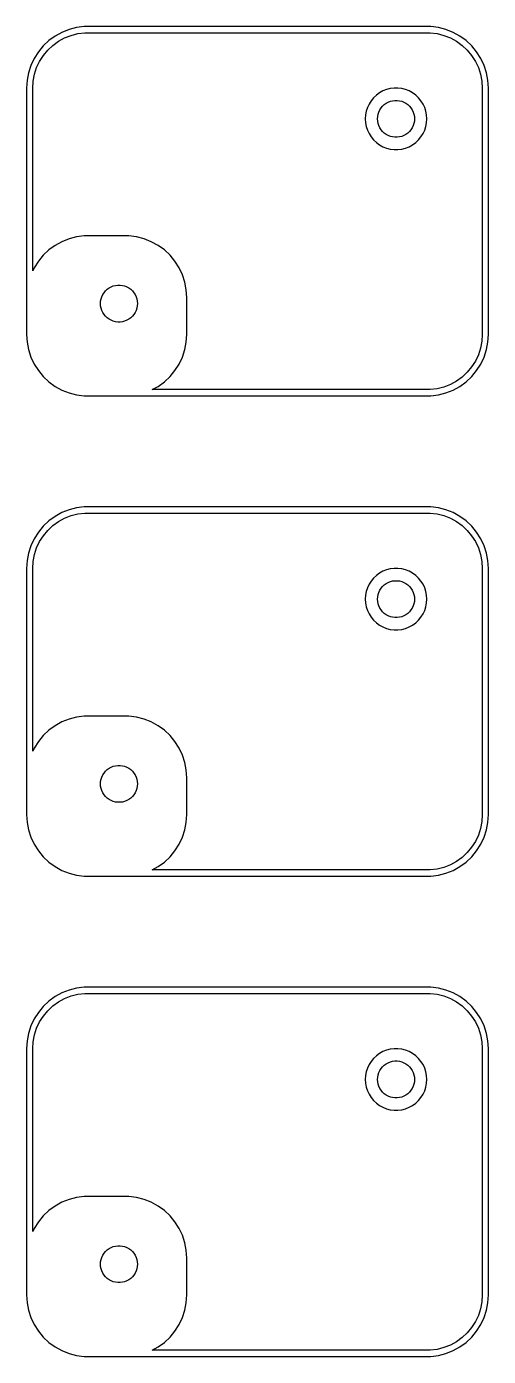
# Model space of a CAD drawing. Header units: metres. Extents: x -19 to 19, y 180 to 366.
# Drawn here: x -18.8 to 18.8, y 258 to 366 of the extents above; entities that cross this region are included whole.
import ezdxf

# ---------------------------------------------------------------- set-up
doc = ezdxf.new("R2010")
doc.units = ezdxf.units.M

msp = doc.modelspace()

# ---------------------------------------------------------------- linework, layer by layer
for p, q in [((-16.4291, 365.222), (-16.9371, 364.853)), ((-15.8789, 365.524), (-16.4291, 365.222)), ((-16.1612, 364.799), (-15.666, 365.072)), ((-15.2951, 365.755), (-15.8789, 365.524)), ((-15.666, 365.072), (-15.1406, 365.28)), ((-14.6869, 365.911), (-15.2951, 365.755)), ((-15.1406, 365.28), (-14.5932, 365.42)), ((-14.0639, 365.99), (-14.6869, 365.911)), ((-14.5932, 365.42), (-14.0325, 365.491)), ((14.0639, 365.99), (-14.0639, 365.99)), ((-14.0325, 365.491), (14.0325, 365.491)), ((14.0325, 365.491), (14.5932, 365.42)), ((14.6869, 365.911), (14.0639, 365.99)), ((14.5932, 365.42), (15.1406, 365.28)), ((15.2951, 365.755), (14.6869, 365.911)), ((15.1406, 365.28), (15.666, 365.072)), ((15.8789, 365.524), (15.2951, 365.755)), ((15.666, 365.072), (16.1612, 364.799)), ((16.4291, 365.222), (15.8789, 365.524)), ((16.9371, 364.853), (16.4291, 365.222)), ((-17.7951, 363.939), (-18.1315, 363.409)), ((-17.3948, 364.423), (-17.7951, 363.939)), ((-16.9371, 364.853), (-17.3948, 364.423)), ((-17.3906, 363.645), (-17.0303, 364.08)), ((-17.0303, 364.08), (-16.6184, 364.467)), ((-16.6184, 364.467), (-16.1612, 364.799)), ((16.1612, 364.799), (16.6184, 364.467)), ((16.6184, 364.467), (17.0303, 364.08)), ((17.3948, 364.423), (16.9371, 364.853)), ((17.0303, 364.08), (17.3906, 363.645)), ((17.7951, 363.939), (17.3948, 364.423)), ((18.1315, 363.409), (17.7951, 363.939)), ((-18.3989, 362.841), (-18.5929, 362.243)), ((-18.1315, 363.409), (-18.3989, 362.841)), ((-17.934, 362.657), (-17.6934, 363.168)), ((-17.6934, 363.168), (-17.3906, 363.645)), ((17.3906, 363.645), (17.6934, 363.168)), ((17.6934, 363.168), (17.934, 362.657)), ((18.3989, 362.841), (18.1315, 363.409)), ((18.5929, 362.243), (18.3989, 362.841)), ((-18.5929, 362.243), (-18.7106, 361.627)), ((-18.2145, 361.564), (-18.1086, 362.119)), ((-18.1086, 362.119), (-17.934, 362.657)), ((17.934, 362.657), (18.1086, 362.119)), ((18.1086, 362.119), (18.2145, 361.564)), ((18.7106, 361.627), (18.5929, 362.243)), ((-18.7106, 361.627), (-18.75, 361)), ((-18.75, 361), (-18.75, 341)), ((-18.25, 361), (-18.2145, 361.564)), ((-18.25, 346.157), (-18.25, 361)), ((10.1855, 360.762), (9.91043, 360.611)), ((10.4774, 360.878), (10.1855, 360.762)), ((10.7815, 360.956), (10.4774, 360.878)), ((11.093, 360.995), (10.7815, 360.956)), ((11.407, 360.995), (11.093, 360.995)), ((11.7184, 360.956), (11.407, 360.995)), ((12.0225, 360.878), (11.7184, 360.956)), ((12.3144, 360.762), (12.0225, 360.878)), ((12.5896, 360.611), (12.3144, 360.762)), ((18.2145, 361.564), (18.25, 361)), ((18.25, 361), (18.25, 341)), ((18.75, 361), (18.7106, 361.627)), ((18.75, 341), (18.75, 361)), ((9.05922, 359.704), (8.92555, 359.42)), ((9.22745, 359.969), (9.05922, 359.704)), ((9.42757, 360.211), (9.22745, 359.969)), ((9.65643, 360.426), (9.42757, 360.211)), ((9.91043, 360.611), (9.65643, 360.426)), ((10.1565, 359.527), (10.2939, 359.656)), ((10.2939, 359.656), (10.4463, 359.766)), ((10.4463, 359.766), (10.6113, 359.857)), ((10.6113, 359.857), (10.7865, 359.927)), ((10.7865, 359.927), (10.9689, 359.973)), ((10.9689, 359.973), (11.1558, 359.997)), ((11.1558, 359.997), (11.3442, 359.997)), ((11.3442, 359.997), (11.5311, 359.973)), ((11.5311, 359.973), (11.7135, 359.927)), ((11.7135, 359.927), (11.8887, 359.857)), ((11.8887, 359.857), (12.0537, 359.766)), ((12.0537, 359.766), (12.2061, 359.656)), ((12.2061, 359.656), (12.3434, 359.527)), ((12.8436, 360.426), (12.5896, 360.611)), ((13.0724, 360.211), (12.8436, 360.426)), ((13.2725, 359.969), (13.0724, 360.211)), ((13.4408, 359.704), (13.2725, 359.969)), ((13.5744, 359.42), (13.4408, 359.704)), ((8.7697, 358.813), (8.75, 358.5)), ((8.75, 358.5), (8.7697, 358.187)), ((8.82854, 359.122), (8.7697, 358.813)), ((8.92555, 359.42), (8.82854, 359.122)), ((9.75, 358.5), (9.76183, 358.688)), ((9.76183, 358.312), (9.75, 358.5)), ((9.76183, 358.688), (9.79712, 358.873)), ((9.79712, 358.873), (9.85533, 359.052)), ((9.85533, 359.052), (9.93553, 359.223)), ((9.93553, 359.223), (10.0365, 359.382)), ((10.0365, 359.382), (10.1565, 359.527)), ((12.3434, 359.527), (12.4635, 359.382)), ((12.4635, 359.382), (12.5645, 359.223)), ((12.5645, 359.223), (12.6447, 359.052)), ((12.6447, 359.052), (12.7029, 358.873)), ((12.7029, 358.873), (12.7382, 358.688)), ((12.7382, 358.688), (12.75, 358.5)), ((12.75, 358.5), (12.7382, 358.312)), ((13.6714, 359.122), (13.5744, 359.42)), ((13.7303, 358.813), (13.6714, 359.122)), ((13.75, 358.5), (13.7303, 358.813)), ((13.7303, 358.187), (13.75, 358.5)), ((8.7697, 358.187), (8.82854, 357.878)), ((8.82854, 357.878), (8.92555, 357.58)), ((8.92555, 357.58), (9.05922, 357.296)), ((9.79712, 358.127), (9.76183, 358.312)), ((9.85533, 357.948), (9.79712, 358.127)), ((9.93553, 357.777), (9.85533, 357.948)), ((10.0365, 357.618), (9.93553, 357.777)), ((10.1565, 357.473), (10.0365, 357.618)), ((10.2939, 357.344), (10.1565, 357.473)), ((12.3434, 357.473), (12.2061, 357.344)), ((12.4635, 357.618), (12.3434, 357.473)), ((12.5645, 357.777), (12.4635, 357.618)), ((12.6447, 357.948), (12.5645, 357.777)), ((12.7029, 358.127), (12.6447, 357.948)), ((12.7382, 358.312), (12.7029, 358.127)), ((13.4408, 357.296), (13.5744, 357.58)), ((13.5744, 357.58), (13.6714, 357.878)), ((13.6714, 357.878), (13.7303, 358.187)), ((9.05922, 357.296), (9.22745, 357.031)), ((9.22745, 357.031), (9.42757, 356.789)), ((9.42757, 356.789), (9.65643, 356.574)), ((9.65643, 356.574), (9.91043, 356.389)), ((9.91043, 356.389), (10.1855, 356.238)), ((10.4463, 357.234), (10.2939, 357.344)), ((10.6113, 357.143), (10.4463, 357.234)), ((10.7865, 357.073), (10.6113, 357.143)), ((10.9689, 357.027), (10.7865, 357.073)), ((11.1558, 357.003), (10.9689, 357.027)), ((11.3442, 357.003), (11.1558, 357.003)), ((11.5311, 357.027), (11.3442, 357.003)), ((11.7135, 357.073), (11.5311, 357.027)), ((11.8887, 357.143), (11.7135, 357.073)), ((12.0537, 357.234), (11.8887, 357.143)), ((12.2061, 357.344), (12.0537, 357.234)), ((12.3144, 356.238), (12.5896, 356.389)), ((12.5896, 356.389), (12.8436, 356.574)), ((12.8436, 356.574), (13.0724, 356.789)), ((13.0724, 356.789), (13.2725, 357.031)), ((13.2725, 357.031), (13.4408, 357.296)), ((10.1855, 356.238), (10.4774, 356.122)), ((10.4774, 356.122), (10.7815, 356.044)), ((10.7815, 356.044), (11.093, 356.005)), ((11.093, 356.005), (11.407, 356.005)), ((11.407, 356.005), (11.7184, 356.044)), ((11.7184, 356.044), (12.0225, 356.122)), ((12.0225, 356.122), (12.3144, 356.238)), ((-14.6869, 348.911), (-15.2951, 348.755)), ((-14.0639, 348.99), (-14.6869, 348.911)), ((-10.436, 348.99), (-14.0639, 348.99)), ((-9.81308, 348.911), (-10.436, 348.99)), ((-9.20491, 348.755), (-9.81308, 348.911)), ((-16.9371, 347.853), (-17.3948, 347.423)), ((-16.4291, 348.222), (-16.9371, 347.853)), ((-15.8789, 348.524), (-16.4291, 348.222)), ((-15.2951, 348.755), (-15.8789, 348.524)), ((-8.62109, 348.524), (-9.20491, 348.755)), ((-8.07086, 348.222), (-8.62109, 348.524)), ((-7.56287, 347.853), (-8.07086, 348.222)), ((-7.10515, 347.423), (-7.56287, 347.853)), ((-17.7951, 346.939), (-18.1315, 346.409)), ((-17.3948, 347.423), (-17.7951, 346.939)), ((-6.70491, 346.939), (-7.10515, 347.423)), ((-6.36845, 346.409), (-6.70491, 346.939)), ((-18.1315, 346.409), (-18.25, 346.157)), ((-6.1011, 345.841), (-6.36845, 346.409)), ((-5.90707, 345.243), (-6.1011, 345.841)), ((-12.4635, 344.382), (-12.3434, 344.527)), ((-12.3434, 344.527), (-12.2061, 344.656)), ((-12.2061, 344.656), (-12.0537, 344.766)), ((-12.0537, 344.766), (-11.8887, 344.857)), ((-11.8887, 344.857), (-11.7135, 344.927)), ((-11.7135, 344.927), (-11.5311, 344.973)), ((-11.5311, 344.973), (-11.3442, 344.997)), ((-11.3442, 344.997), (-11.1558, 344.997)), ((-11.1558, 344.997), (-10.9689, 344.973)), ((-10.9689, 344.973), (-10.7865, 344.927)), ((-10.7865, 344.927), (-10.6113, 344.857)), ((-10.6113, 344.857), (-10.4463, 344.766)), ((-10.4463, 344.766), (-10.2939, 344.656)), ((-10.2939, 344.656), (-10.1565, 344.527)), ((-10.1565, 344.527), (-10.0365, 344.382)), ((-5.78941, 344.627), (-5.90707, 345.243)), ((-5.75, 344), (-5.78941, 344.627)), ((-12.75, 343.5), (-12.7382, 343.688)), ((-12.7382, 343.312), (-12.75, 343.5)), ((-12.7382, 343.688), (-12.7029, 343.873)), ((-12.7029, 343.873), (-12.6447, 344.052)), ((-12.6447, 344.052), (-12.5645, 344.223)), ((-12.5645, 344.223), (-12.4635, 344.382)), ((-10.0365, 344.382), (-9.93553, 344.223)), ((-9.93553, 344.223), (-9.85533, 344.052)), ((-9.85533, 344.052), (-9.79712, 343.873)), ((-9.79712, 343.873), (-9.76183, 343.688)), ((-9.76183, 343.688), (-9.75, 343.5)), ((-9.75, 343.5), (-9.76183, 343.312)), ((-5.75, 341), (-5.75, 344)), ((-12.7029, 343.127), (-12.7382, 343.312)), ((-12.6447, 342.948), (-12.7029, 343.127)), ((-12.5645, 342.777), (-12.6447, 342.948)), ((-12.4635, 342.618), (-12.5645, 342.777)), ((-12.3434, 342.473), (-12.4635, 342.618)), ((-12.2061, 342.344), (-12.3434, 342.473)), ((-12.0537, 342.234), (-12.2061, 342.344)), ((-10.2939, 342.344), (-10.4463, 342.234)), ((-10.1565, 342.473), (-10.2939, 342.344)), ((-10.0365, 342.618), (-10.1565, 342.473)), ((-9.93553, 342.777), (-10.0365, 342.618)), ((-9.85533, 342.948), (-9.93553, 342.777)), ((-9.79712, 343.127), (-9.85533, 342.948)), ((-9.76183, 343.312), (-9.79712, 343.127)), ((-11.8887, 342.143), (-12.0537, 342.234)), ((-11.7135, 342.073), (-11.8887, 342.143)), ((-11.5311, 342.027), (-11.7135, 342.073)), ((-11.3442, 342.003), (-11.5311, 342.027)), ((-11.1558, 342.003), (-11.3442, 342.003)), ((-10.9689, 342.027), (-11.1558, 342.003)), ((-10.7865, 342.073), (-10.9689, 342.027)), ((-10.6113, 342.143), (-10.7865, 342.073)), ((-10.4463, 342.234), (-10.6113, 342.143)), ((-18.75, 341), (-18.7106, 340.373)), ((-18.7106, 340.373), (-18.5929, 339.757)), ((-5.90707, 339.757), (-5.78941, 340.373)), ((-5.78941, 340.373), (-5.75, 341)), ((18.2145, 340.436), (18.1086, 339.881)), ((18.25, 341), (18.2145, 340.436)), ((18.5929, 339.757), (18.7106, 340.373)), ((18.7106, 340.373), (18.75, 341)), ((-18.5929, 339.757), (-18.3989, 339.159)), ((-18.3989, 339.159), (-18.1315, 338.591)), ((-6.36845, 338.591), (-6.1011, 339.159)), ((-6.1011, 339.159), (-5.90707, 339.757)), ((17.934, 339.343), (17.6934, 338.832)), ((18.1086, 339.881), (17.934, 339.343)), ((18.1315, 338.591), (18.3989, 339.159)), ((18.3989, 339.159), (18.5929, 339.757)), ((-18.1315, 338.591), (-17.7951, 338.061)), ((-17.7951, 338.061), (-17.3948, 337.577)), ((-7.10515, 337.577), (-6.70491, 338.061)), ((-6.70491, 338.061), (-6.36845, 338.591)), ((17.3906, 338.355), (17.0303, 337.92)), ((17.6934, 338.832), (17.3906, 338.355)), ((17.3948, 337.577), (17.7951, 338.061)), ((17.7951, 338.061), (18.1315, 338.591)), ((-17.3948, 337.577), (-16.9371, 337.147)), ((-16.9371, 337.147), (-16.4291, 336.778)), ((-8.07086, 336.778), (-7.56287, 337.147)), ((-7.56287, 337.147), (-7.10515, 337.577)), ((15.666, 336.928), (15.1406, 336.72)), ((16.1612, 337.201), (15.666, 336.928)), ((16.6184, 337.533), (16.1612, 337.201)), ((16.4291, 336.778), (16.9371, 337.147)), ((17.0303, 337.92), (16.6184, 337.533)), ((16.9371, 337.147), (17.3948, 337.577)), ((-16.4291, 336.778), (-15.8789, 336.476)), ((-15.8789, 336.476), (-15.2951, 336.245)), ((-15.2951, 336.245), (-14.6869, 336.089)), ((-14.6869, 336.089), (-14.0639, 336.01)), ((-14.0639, 336.01), (14.0639, 336.01)), ((-8.56104, 336.509), (-8.07086, 336.778)), ((14.0325, 336.509), (-8.56104, 336.509)), ((14.5932, 336.58), (14.0325, 336.509)), ((14.0639, 336.01), (14.6869, 336.089)), ((15.1406, 336.72), (14.5932, 336.58)), ((14.6869, 336.089), (15.2951, 336.245)), ((15.2951, 336.245), (15.8789, 336.476)), ((15.8789, 336.476), (16.4291, 336.778)), ((-16.4291, 326.222), (-16.9371, 325.853)), ((-15.8789, 326.524), (-16.4291, 326.222)), ((-15.2951, 326.755), (-15.8789, 326.524)), ((-15.666, 326.072), (-15.1406, 326.28)), ((-14.6869, 326.911), (-15.2951, 326.755)), ((-15.1406, 326.28), (-14.5932, 326.42)), ((-14.0639, 326.99), (-14.6869, 326.911)), ((-14.5932, 326.42), (-14.0325, 326.491)), ((14.0639, 326.99), (-14.0639, 326.99)), ((-14.0325, 326.491), (14.0325, 326.491)), ((14.0325, 326.491), (14.5932, 326.42)), ((14.6869, 326.911), (14.0639, 326.99)), ((14.5932, 326.42), (15.1406, 326.28)), ((15.2951, 326.755), (14.6869, 326.911)), ((15.1406, 326.28), (15.666, 326.072)), ((15.8789, 326.524), (15.2951, 326.755)), ((16.4291, 326.222), (15.8789, 326.524)), ((16.9371, 325.853), (16.4291, 326.222)), ((-17.3948, 325.423), (-17.7951, 324.939)), ((-16.9371, 325.853), (-17.3948, 325.423)), ((-17.3906, 324.645), (-17.0303, 325.08)), ((-17.0303, 325.08), (-16.6184, 325.467)), ((-16.6184, 325.467), (-16.1612, 325.799)), ((-16.1612, 325.799), (-15.666, 326.072)), ((15.666, 326.072), (16.1612, 325.799)), ((16.1612, 325.799), (16.6184, 325.467)), ((16.6184, 325.467), (17.0303, 325.08)), ((17.3948, 325.423), (16.9371, 325.853)), ((17.0303, 325.08), (17.3906, 324.645)), ((17.7951, 324.939), (17.3948, 325.423)), ((-18.1315, 324.409), (-18.3989, 323.841)), ((-17.7951, 324.939), (-18.1315, 324.409)), ((-17.934, 323.657), (-17.6934, 324.168)), ((-17.6934, 324.168), (-17.3906, 324.645)), ((17.3906, 324.645), (17.6934, 324.168)), ((17.6934, 324.168), (17.934, 323.657)), ((18.1315, 324.409), (17.7951, 324.939)), ((18.3989, 323.841), (18.1315, 324.409)), ((-18.5929, 323.243), (-18.7106, 322.627)), ((-18.3989, 323.841), (-18.5929, 323.243)), ((-18.2145, 322.564), (-18.1086, 323.119)), ((-18.1086, 323.119), (-17.934, 323.657)), ((17.934, 323.657), (18.1086, 323.119)), ((18.1086, 323.119), (18.2145, 322.564)), ((18.5929, 323.243), (18.3989, 323.841)), ((18.7106, 322.627), (18.5929, 323.243)), ((-18.7106, 322.627), (-18.75, 322)), ((-18.75, 322), (-18.75, 302)), ((-18.25, 322), (-18.2145, 322.564)), ((-18.25, 307.157), (-18.25, 322)), ((10.4774, 321.878), (10.1855, 321.762)), ((10.7815, 321.956), (10.4774, 321.878)), ((11.093, 321.995), (10.7815, 321.956)), ((11.407, 321.995), (11.093, 321.995)), ((11.7184, 321.956), (11.407, 321.995)), ((12.0225, 321.878), (11.7184, 321.956)), ((12.3144, 321.762), (12.0225, 321.878)), ((18.2145, 322.564), (18.25, 322)), ((18.25, 322), (18.25, 302)), ((18.75, 322), (18.7106, 322.627)), ((18.75, 302), (18.75, 322)), ((9.05922, 320.704), (8.92555, 320.42)), ((9.22745, 320.969), (9.05922, 320.704)), ((9.42757, 321.211), (9.22745, 320.969)), ((9.65643, 321.426), (9.42757, 321.211)), ((9.91043, 321.611), (9.65643, 321.426)), ((10.1855, 321.762), (9.91043, 321.611)), ((10.2939, 320.656), (10.4463, 320.766)), ((10.4463, 320.766), (10.6113, 320.857)), ((10.6113, 320.857), (10.7865, 320.927)), ((10.7865, 320.927), (10.9689, 320.973)), ((10.9689, 320.973), (11.1558, 320.997)), ((11.1558, 320.997), (11.3442, 320.997)), ((11.3442, 320.997), (11.5311, 320.973)), ((11.5311, 320.973), (11.7135, 320.927)), ((11.7135, 320.927), (11.8887, 320.857)), ((11.8887, 320.857), (12.0537, 320.766)), ((12.0537, 320.766), (12.2061, 320.656)), ((12.5896, 321.611), (12.3144, 321.762)), ((12.8436, 321.426), (12.5896, 321.611)), ((13.0724, 321.211), (12.8436, 321.426)), ((13.2725, 320.969), (13.0724, 321.211)), ((13.4408, 320.704), (13.2725, 320.969)), ((13.5744, 320.42), (13.4408, 320.704)), ((8.7697, 319.813), (8.75, 319.5)), ((8.82854, 320.122), (8.7697, 319.813)), ((8.92555, 320.42), (8.82854, 320.122)), ((9.75, 319.5), (9.76183, 319.688)), ((9.76183, 319.688), (9.79712, 319.873)), ((9.79712, 319.873), (9.85533, 320.052)), ((9.85533, 320.052), (9.93553, 320.223)), ((9.93553, 320.223), (10.0365, 320.382)), ((10.0365, 320.382), (10.1565, 320.527)), ((10.1565, 320.527), (10.2939, 320.656)), ((12.2061, 320.656), (12.3434, 320.527)), ((12.3434, 320.527), (12.4635, 320.382)), ((12.4635, 320.382), (12.5645, 320.223)), ((12.5645, 320.223), (12.6447, 320.052)), ((12.6447, 320.052), (12.7029, 319.873)), ((12.7029, 319.873), (12.7382, 319.688)), ((12.7382, 319.688), (12.75, 319.5)), ((13.6714, 320.122), (13.5744, 320.42)), ((13.7303, 319.813), (13.6714, 320.122)), ((13.75, 319.5), (13.7303, 319.813)), ((8.75, 319.5), (8.7697, 319.187)), ((8.7697, 319.187), (8.82854, 318.878)), ((8.82854, 318.878), (8.92555, 318.58)), ((8.92555, 318.58), (9.05922, 318.296)), ((9.76183, 319.312), (9.75, 319.5)), ((9.79712, 319.127), (9.76183, 319.312)), ((9.85533, 318.948), (9.79712, 319.127)), ((9.93553, 318.777), (9.85533, 318.948)), ((10.0365, 318.618), (9.93553, 318.777)), ((10.1565, 318.473), (10.0365, 318.618)), ((12.4635, 318.618), (12.3434, 318.473)), ((12.5645, 318.777), (12.4635, 318.618)), ((12.6447, 318.948), (12.5645, 318.777)), ((12.7029, 319.127), (12.6447, 318.948)), ((12.7382, 319.312), (12.7029, 319.127)), ((12.75, 319.5), (12.7382, 319.312)), ((13.4408, 318.296), (13.5744, 318.58)), ((13.5744, 318.58), (13.6714, 318.878)), ((13.6714, 318.878), (13.7303, 319.187)), ((13.7303, 319.187), (13.75, 319.5)), ((9.05922, 318.296), (9.22745, 318.031)), ((9.22745, 318.031), (9.42757, 317.789)), ((9.42757, 317.789), (9.65643, 317.574)), ((9.65643, 317.574), (9.91043, 317.389)), ((10.2939, 318.344), (10.1565, 318.473)), ((10.4463, 318.234), (10.2939, 318.344)), ((10.6113, 318.143), (10.4463, 318.234)), ((10.7865, 318.073), (10.6113, 318.143)), ((10.9689, 318.027), (10.7865, 318.073)), ((11.1558, 318.003), (10.9689, 318.027)), ((11.3442, 318.003), (11.1558, 318.003)), ((11.5311, 318.027), (11.3442, 318.003)), ((11.7135, 318.073), (11.5311, 318.027)), ((11.8887, 318.143), (11.7135, 318.073)), ((12.0537, 318.234), (11.8887, 318.143)), ((12.2061, 318.344), (12.0537, 318.234)), ((12.3434, 318.473), (12.2061, 318.344)), ((12.5896, 317.389), (12.8436, 317.574)), ((12.8436, 317.574), (13.0724, 317.789)), ((13.0724, 317.789), (13.2725, 318.031)), ((13.2725, 318.031), (13.4408, 318.296)), ((9.91043, 317.389), (10.1855, 317.238)), ((10.1855, 317.238), (10.4774, 317.122)), ((10.4774, 317.122), (10.7815, 317.044)), ((10.7815, 317.044), (11.093, 317.005)), ((11.093, 317.005), (11.407, 317.005)), ((11.407, 317.005), (11.7184, 317.044)), ((11.7184, 317.044), (12.0225, 317.122)), ((12.0225, 317.122), (12.3144, 317.238)), ((12.3144, 317.238), (12.5896, 317.389)), ((-14.6869, 309.911), (-15.2951, 309.755)), ((-14.0639, 309.99), (-14.6869, 309.911)), ((-10.436, 309.99), (-14.0639, 309.99)), ((-9.81308, 309.911), (-10.436, 309.99)), ((-9.20491, 309.755), (-9.81308, 309.911)), ((-16.9371, 308.853), (-17.3948, 308.423)), ((-16.4291, 309.222), (-16.9371, 308.853)), ((-15.8789, 309.524), (-16.4291, 309.222)), ((-15.2951, 309.755), (-15.8789, 309.524)), ((-8.62109, 309.524), (-9.20491, 309.755)), ((-8.07086, 309.222), (-8.62109, 309.524)), ((-7.56287, 308.853), (-8.07086, 309.222)), ((-7.10515, 308.423), (-7.56287, 308.853)), ((-17.7951, 307.939), (-18.1315, 307.409)), ((-17.3948, 308.423), (-17.7951, 307.939)), ((-6.70491, 307.939), (-7.10515, 308.423)), ((-6.36845, 307.409), (-6.70491, 307.939)), ((-18.1315, 307.409), (-18.25, 307.157)), ((-6.1011, 306.841), (-6.36845, 307.409)), ((-5.90707, 306.243), (-6.1011, 306.841)), ((-12.3434, 305.527), (-12.2061, 305.656)), ((-12.2061, 305.656), (-12.0537, 305.766)), ((-12.0537, 305.766), (-11.8887, 305.857)), ((-11.8887, 305.857), (-11.7135, 305.927)), ((-11.7135, 305.927), (-11.5311, 305.973)), ((-11.5311, 305.973), (-11.3442, 305.997)), ((-11.3442, 305.997), (-11.1558, 305.997)), ((-11.1558, 305.997), (-10.9689, 305.973)), ((-10.9689, 305.973), (-10.7865, 305.927)), ((-10.7865, 305.927), (-10.6113, 305.857)), ((-10.6113, 305.857), (-10.4463, 305.766)), ((-10.4463, 305.766), (-10.2939, 305.656)), ((-10.2939, 305.656), (-10.1565, 305.527)), ((-5.78941, 305.627), (-5.90707, 306.243)), ((-5.75, 305), (-5.78941, 305.627)), ((-12.75, 304.5), (-12.7382, 304.688)), ((-12.7382, 304.688), (-12.7029, 304.873)), ((-12.7029, 304.873), (-12.6447, 305.052)), ((-12.6447, 305.052), (-12.5645, 305.223)), ((-12.5645, 305.223), (-12.4635, 305.382)), ((-12.4635, 305.382), (-12.3434, 305.527)), ((-10.1565, 305.527), (-10.0365, 305.382)), ((-10.0365, 305.382), (-9.93553, 305.223)), ((-9.93553, 305.223), (-9.85533, 305.052)), ((-9.85533, 305.052), (-9.79712, 304.873)), ((-9.79712, 304.873), (-9.76183, 304.688)), ((-9.76183, 304.688), (-9.75, 304.5)), ((-5.75, 302), (-5.75, 305)), ((-12.7382, 304.312), (-12.75, 304.5)), ((-12.7029, 304.127), (-12.7382, 304.312)), ((-12.6447, 303.948), (-12.7029, 304.127)), ((-12.5645, 303.777), (-12.6447, 303.948)), ((-12.4635, 303.618), (-12.5645, 303.777)), ((-12.3434, 303.473), (-12.4635, 303.618)), ((-12.2061, 303.344), (-12.3434, 303.473)), ((-10.1565, 303.473), (-10.2939, 303.344)), ((-10.0365, 303.618), (-10.1565, 303.473)), ((-9.93553, 303.777), (-10.0365, 303.618)), ((-9.85533, 303.948), (-9.93553, 303.777)), ((-9.79712, 304.127), (-9.85533, 303.948)), ((-9.76183, 304.312), (-9.79712, 304.127)), ((-9.75, 304.5), (-9.76183, 304.312)), ((-12.0537, 303.234), (-12.2061, 303.344)), ((-11.8887, 303.143), (-12.0537, 303.234)), ((-11.7135, 303.073), (-11.8887, 303.143)), ((-11.5311, 303.027), (-11.7135, 303.073)), ((-11.3442, 303.003), (-11.5311, 303.027)), ((-11.1558, 303.003), (-11.3442, 303.003)), ((-10.9689, 303.027), (-11.1558, 303.003)), ((-10.7865, 303.073), (-10.9689, 303.027)), ((-10.6113, 303.143), (-10.7865, 303.073)), ((-10.4463, 303.234), (-10.6113, 303.143)), ((-10.2939, 303.344), (-10.4463, 303.234)), ((-18.75, 302), (-18.7106, 301.373)), ((-18.7106, 301.373), (-18.5929, 300.757)), ((-5.90707, 300.757), (-5.78941, 301.373)), ((-5.78941, 301.373), (-5.75, 302)), ((18.2145, 301.436), (18.1086, 300.881)), ((18.25, 302), (18.2145, 301.436)), ((18.5929, 300.757), (18.7106, 301.373)), ((18.7106, 301.373), (18.75, 302)), ((-18.5929, 300.757), (-18.3989, 300.159)), ((-6.1011, 300.159), (-5.90707, 300.757)), ((17.934, 300.343), (17.6934, 299.832)), ((18.1086, 300.881), (17.934, 300.343)), ((18.3989, 300.159), (18.5929, 300.757)), ((-18.3989, 300.159), (-18.1315, 299.591)), ((-18.1315, 299.591), (-17.7951, 299.061)), ((-6.70491, 299.061), (-6.36845, 299.591)), ((-6.36845, 299.591), (-6.1011, 300.159)), ((17.3906, 299.355), (17.0303, 298.92)), ((17.6934, 299.832), (17.3906, 299.355)), ((17.7951, 299.061), (18.1315, 299.591)), ((18.1315, 299.591), (18.3989, 300.159)), ((-17.7951, 299.061), (-17.3948, 298.577)), ((-17.3948, 298.577), (-16.9371, 298.147)), ((-16.9371, 298.147), (-16.4291, 297.778)), ((-8.07086, 297.778), (-7.56287, 298.147)), ((-7.56287, 298.147), (-7.10515, 298.577)), ((-7.10515, 298.577), (-6.70491, 299.061)), ((16.1612, 298.201), (15.666, 297.928)), ((16.6184, 298.533), (16.1612, 298.201)), ((16.4291, 297.778), (16.9371, 298.147)), ((17.0303, 298.92), (16.6184, 298.533)), ((16.9371, 298.147), (17.3948, 298.577)), ((17.3948, 298.577), (17.7951, 299.061)), ((-16.4291, 297.778), (-15.8789, 297.476)), ((-15.8789, 297.476), (-15.2951, 297.245)), ((-15.2951, 297.245), (-14.6869, 297.089)), ((-14.6869, 297.089), (-14.0639, 297.01)), ((-14.0639, 297.01), (14.0639, 297.01)), ((-8.56104, 297.509), (-8.07086, 297.778)), ((14.0325, 297.509), (-8.56104, 297.509)), ((14.5932, 297.58), (14.0325, 297.509)), ((14.0639, 297.01), (14.6869, 297.089)), ((15.1406, 297.72), (14.5932, 297.58)), ((14.6869, 297.089), (15.2951, 297.245)), ((15.666, 297.928), (15.1406, 297.72)), ((15.2951, 297.245), (15.8789, 297.476)), ((15.8789, 297.476), (16.4291, 297.778)), ((-15.8789, 287.524), (-16.4291, 287.222)), ((-15.2951, 287.755), (-15.8789, 287.524)), ((-15.666, 287.072), (-15.1406, 287.28)), ((-14.6869, 287.911), (-15.2951, 287.755)), ((-15.1406, 287.28), (-14.5932, 287.42)), ((-14.0639, 287.99), (-14.6869, 287.911)), ((-14.5932, 287.42), (-14.0325, 287.491)), ((14.0639, 287.99), (-14.0639, 287.99)), ((-14.0325, 287.491), (14.0325, 287.491)), ((14.0325, 287.491), (14.5932, 287.42)), ((14.6869, 287.911), (14.0639, 287.99)), ((14.5932, 287.42), (15.1406, 287.28)), ((15.2951, 287.755), (14.6869, 287.911)), ((15.1406, 287.28), (15.666, 287.072)), ((15.8789, 287.524), (15.2951, 287.755)), ((16.4291, 287.222), (15.8789, 287.524)), ((-17.3948, 286.423), (-17.7951, 285.939)), ((-16.9371, 286.853), (-17.3948, 286.423)), ((-17.0303, 286.08), (-16.6184, 286.467)), ((-16.4291, 287.222), (-16.9371, 286.853)), ((-16.6184, 286.467), (-16.1612, 286.799)), ((-16.1612, 286.799), (-15.666, 287.072)), ((15.666, 287.072), (16.1612, 286.799)), ((16.1612, 286.799), (16.6184, 286.467)), ((16.9371, 286.853), (16.4291, 287.222)), ((16.6184, 286.467), (17.0303, 286.08)), ((17.3948, 286.423), (16.9371, 286.853)), ((17.7951, 285.939), (17.3948, 286.423)), ((-18.1315, 285.409), (-18.3989, 284.841)), ((-17.7951, 285.939), (-18.1315, 285.409)), ((-17.934, 284.657), (-17.6934, 285.168)), ((-17.6934, 285.168), (-17.3906, 285.645)), ((-17.3906, 285.645), (-17.0303, 286.08)), ((17.0303, 286.08), (17.3906, 285.645)), ((17.3906, 285.645), (17.6934, 285.168)), ((17.6934, 285.168), (17.934, 284.657)), ((18.1315, 285.409), (17.7951, 285.939)), ((18.3989, 284.841), (18.1315, 285.409)), ((-18.5929, 284.243), (-18.7106, 283.627)), ((-18.3989, 284.841), (-18.5929, 284.243)), ((-18.2145, 283.564), (-18.1086, 284.119)), ((-18.1086, 284.119), (-17.934, 284.657)), ((17.934, 284.657), (18.1086, 284.119)), ((18.1086, 284.119), (18.2145, 283.564)), ((18.5929, 284.243), (18.3989, 284.841)), ((18.7106, 283.627), (18.5929, 284.243)), ((-18.7106, 283.627), (-18.75, 283)), ((-18.75, 283), (-18.75, 263)), ((-18.25, 283), (-18.2145, 283.564)), ((-18.25, 268.157), (-18.25, 283)), ((10.7815, 282.956), (10.4774, 282.878)), ((11.093, 282.995), (10.7815, 282.956)), ((11.407, 282.995), (11.093, 282.995)), ((11.7184, 282.956), (11.407, 282.995)), ((12.0225, 282.878), (11.7184, 282.956)), ((18.2145, 283.564), (18.25, 283)), ((18.25, 283), (18.25, 263)), ((18.75, 283), (18.7106, 283.627)), ((18.75, 263), (18.75, 283)), ((9.22745, 281.969), (9.05922, 281.704)), ((9.42757, 282.211), (9.22745, 281.969)), ((9.65643, 282.426), (9.42757, 282.211)), ((9.91043, 282.611), (9.65643, 282.426)), ((10.1855, 282.762), (9.91043, 282.611)), ((10.4774, 282.878), (10.1855, 282.762)), ((10.4463, 281.766), (10.6113, 281.857)), ((10.6113, 281.857), (10.7865, 281.927)), ((10.7865, 281.927), (10.9689, 281.973)), ((10.9689, 281.973), (11.1558, 281.997)), ((11.1558, 281.997), (11.3442, 281.997)), ((11.3442, 281.997), (11.5311, 281.973)), ((11.5311, 281.973), (11.7135, 281.927)), ((11.7135, 281.927), (11.8887, 281.857)), ((11.8887, 281.857), (12.0537, 281.766)), ((12.3144, 282.762), (12.0225, 282.878)), ((12.5896, 282.611), (12.3144, 282.762)), ((12.8436, 282.426), (12.5896, 282.611)), ((13.0724, 282.211), (12.8436, 282.426)), ((13.2725, 281.969), (13.0724, 282.211)), ((13.4408, 281.704), (13.2725, 281.969)), ((8.7697, 280.813), (8.75, 280.5)), ((8.82854, 281.122), (8.7697, 280.813)), ((8.92555, 281.42), (8.82854, 281.122)), ((9.05922, 281.704), (8.92555, 281.42)), ((9.76183, 280.688), (9.79712, 280.873)), ((9.79712, 280.873), (9.85533, 281.052)), ((9.85533, 281.052), (9.93553, 281.223)), ((9.93553, 281.223), (10.0365, 281.382)), ((10.0365, 281.382), (10.1565, 281.527)), ((10.1565, 281.527), (10.2939, 281.656)), ((10.2939, 281.656), (10.4463, 281.766)), ((12.0537, 281.766), (12.2061, 281.656)), ((12.2061, 281.656), (12.3434, 281.527)), ((12.3434, 281.527), (12.4635, 281.382)), ((12.4635, 281.382), (12.5645, 281.223)), ((12.5645, 281.223), (12.6447, 281.052)), ((12.6447, 281.052), (12.7029, 280.873)), ((12.7029, 280.873), (12.7382, 280.688)), ((13.5744, 281.42), (13.4408, 281.704)), ((13.6714, 281.122), (13.5744, 281.42)), ((13.7303, 280.813), (13.6714, 281.122)), ((13.75, 280.5), (13.7303, 280.813)), ((8.75, 280.5), (8.7697, 280.187)), ((8.7697, 280.187), (8.82854, 279.878)), ((8.82854, 279.878), (8.92555, 279.58)), ((9.75, 280.5), (9.76183, 280.688)), ((9.76183, 280.312), (9.75, 280.5)), ((9.79712, 280.127), (9.76183, 280.312)), ((9.85533, 279.948), (9.79712, 280.127)), ((9.93553, 279.777), (9.85533, 279.948)), ((10.0365, 279.618), (9.93553, 279.777)), ((12.5645, 279.777), (12.4635, 279.618)), ((12.6447, 279.948), (12.5645, 279.777)), ((12.7029, 280.127), (12.6447, 279.948)), ((12.7382, 280.312), (12.7029, 280.127)), ((12.7382, 280.688), (12.75, 280.5)), ((12.75, 280.5), (12.7382, 280.312)), ((13.5744, 279.58), (13.6714, 279.878)), ((13.6714, 279.878), (13.7303, 280.187)), ((13.7303, 280.187), (13.75, 280.5)), ((8.92555, 279.58), (9.05922, 279.296)), ((9.05922, 279.296), (9.22745, 279.031)), ((9.22745, 279.031), (9.42757, 278.789)), ((9.42757, 278.789), (9.65643, 278.574)), ((10.1565, 279.473), (10.0365, 279.618)), ((10.2939, 279.344), (10.1565, 279.473)), ((10.4463, 279.234), (10.2939, 279.344)), ((10.6113, 279.143), (10.4463, 279.234)), ((10.7865, 279.073), (10.6113, 279.143)), ((10.9689, 279.027), (10.7865, 279.073)), ((11.1558, 279.003), (10.9689, 279.027)), ((11.3442, 279.003), (11.1558, 279.003)), ((11.5311, 279.027), (11.3442, 279.003)), ((11.7135, 279.073), (11.5311, 279.027)), ((11.8887, 279.143), (11.7135, 279.073)), ((12.0537, 279.234), (11.8887, 279.143)), ((12.2061, 279.344), (12.0537, 279.234)), ((12.3434, 279.473), (12.2061, 279.344)), ((12.4635, 279.618), (12.3434, 279.473)), ((12.8436, 278.574), (13.0724, 278.789)), ((13.0724, 278.789), (13.2725, 279.031)), ((13.2725, 279.031), (13.4408, 279.296)), ((13.4408, 279.296), (13.5744, 279.58)), ((9.65643, 278.574), (9.91043, 278.389)), ((9.91043, 278.389), (10.1855, 278.238)), ((10.1855, 278.238), (10.4774, 278.122)), ((10.4774, 278.122), (10.7815, 278.044)), ((10.7815, 278.044), (11.093, 278.005)), ((11.093, 278.005), (11.407, 278.005)), ((11.407, 278.005), (11.7184, 278.044)), ((11.7184, 278.044), (12.0225, 278.122)), ((12.0225, 278.122), (12.3144, 278.238)), ((12.3144, 278.238), (12.5896, 278.389)), ((12.5896, 278.389), (12.8436, 278.574)), ((-16.4291, 270.222), (-16.9371, 269.853)), ((-15.8789, 270.524), (-16.4291, 270.222)), ((-15.2951, 270.755), (-15.8789, 270.524)), ((-14.6869, 270.911), (-15.2951, 270.755)), ((-14.0639, 270.99), (-14.6869, 270.911)), ((-10.436, 270.99), (-14.0639, 270.99)), ((-9.81308, 270.911), (-10.436, 270.99)), ((-9.20491, 270.755), (-9.81308, 270.911)), ((-8.62109, 270.524), (-9.20491, 270.755)), ((-8.07086, 270.222), (-8.62109, 270.524)), ((-7.56287, 269.853), (-8.07086, 270.222)), ((-17.7951, 268.939), (-18.1315, 268.409)), ((-17.3948, 269.423), (-17.7951, 268.939)), ((-16.9371, 269.853), (-17.3948, 269.423)), ((-7.10515, 269.423), (-7.56287, 269.853)), ((-6.70491, 268.939), (-7.10515, 269.423)), ((-6.36845, 268.409), (-6.70491, 268.939)), ((-18.1315, 268.409), (-18.25, 268.157)), ((-6.1011, 267.841), (-6.36845, 268.409)), ((-5.90707, 267.243), (-6.1011, 267.841)), ((-12.2061, 266.656), (-12.0537, 266.766)), ((-12.0537, 266.766), (-11.8887, 266.857)), ((-11.8887, 266.857), (-11.7135, 266.927)), ((-11.7135, 266.927), (-11.5311, 266.973)), ((-11.5311, 266.973), (-11.3442, 266.997)), ((-11.3442, 266.997), (-11.1558, 266.997)), ((-11.1558, 266.997), (-10.9689, 266.973)), ((-10.9689, 266.973), (-10.7865, 266.927)), ((-10.7865, 266.927), (-10.6113, 266.857)), ((-10.6113, 266.857), (-10.4463, 266.766)), ((-10.4463, 266.766), (-10.2939, 266.656)), ((-5.78941, 266.627), (-5.90707, 267.243)), ((-12.75, 265.5), (-12.7382, 265.688)), ((-12.7382, 265.688), (-12.7029, 265.873)), ((-12.7029, 265.873), (-12.6447, 266.052)), ((-12.6447, 266.052), (-12.5645, 266.223)), ((-12.5645, 266.223), (-12.4635, 266.382)), ((-12.4635, 266.382), (-12.3434, 266.527)), ((-12.3434, 266.527), (-12.2061, 266.656)), ((-10.2939, 266.656), (-10.1565, 266.527)), ((-10.1565, 266.527), (-10.0365, 266.382)), ((-10.0365, 266.382), (-9.93553, 266.223)), ((-9.93553, 266.223), (-9.85533, 266.052)), ((-9.85533, 266.052), (-9.79712, 265.873)), ((-9.79712, 265.873), (-9.76183, 265.688)), ((-9.76183, 265.688), (-9.75, 265.5)), ((-5.75, 266), (-5.78941, 266.627)), ((-5.75, 263), (-5.75, 266)), ((-12.7382, 265.312), (-12.75, 265.5)), ((-12.7029, 265.127), (-12.7382, 265.312)), ((-12.6447, 264.948), (-12.7029, 265.127)), ((-12.5645, 264.777), (-12.6447, 264.948)), ((-12.4635, 264.618), (-12.5645, 264.777)), ((-12.3434, 264.473), (-12.4635, 264.618)), ((-10.0365, 264.618), (-10.1565, 264.473)), ((-9.93553, 264.777), (-10.0365, 264.618)), ((-9.85533, 264.948), (-9.93553, 264.777)), ((-9.79712, 265.127), (-9.85533, 264.948)), ((-9.76183, 265.312), (-9.79712, 265.127)), ((-9.75, 265.5), (-9.76183, 265.312)), ((-12.2061, 264.344), (-12.3434, 264.473)), ((-12.0537, 264.234), (-12.2061, 264.344)), ((-11.8887, 264.143), (-12.0537, 264.234)), ((-11.7135, 264.073), (-11.8887, 264.143)), ((-11.5311, 264.027), (-11.7135, 264.073)), ((-11.3442, 264.003), (-11.5311, 264.027)), ((-11.1558, 264.003), (-11.3442, 264.003)), ((-10.9689, 264.027), (-11.1558, 264.003)), ((-10.7865, 264.073), (-10.9689, 264.027)), ((-10.6113, 264.143), (-10.7865, 264.073)), ((-10.4463, 264.234), (-10.6113, 264.143)), ((-10.2939, 264.344), (-10.4463, 264.234)), ((-10.1565, 264.473), (-10.2939, 264.344)), ((-18.75, 263), (-18.7106, 262.373)), ((-5.78941, 262.373), (-5.75, 263)), ((18.2145, 262.436), (18.1086, 261.881)), ((18.25, 263), (18.2145, 262.436)), ((18.7106, 262.373), (18.75, 263)), ((-18.7106, 262.373), (-18.5929, 261.757)), ((-18.5929, 261.757), (-18.3989, 261.159)), ((-6.1011, 261.159), (-5.90707, 261.757)), ((-5.90707, 261.757), (-5.78941, 262.373)), ((17.934, 261.343), (17.6934, 260.832)), ((18.1086, 261.881), (17.934, 261.343)), ((18.3989, 261.159), (18.5929, 261.757)), ((18.5929, 261.757), (18.7106, 262.373)), ((-18.3989, 261.159), (-18.1315, 260.591)), ((-18.1315, 260.591), (-17.7951, 260.061)), ((-6.70491, 260.061), (-6.36845, 260.591)), ((-6.36845, 260.591), (-6.1011, 261.159)), ((17.3906, 260.355), (17.0303, 259.92)), ((17.6934, 260.832), (17.3906, 260.355)), ((17.7951, 260.061), (18.1315, 260.591)), ((18.1315, 260.591), (18.3989, 261.159)), ((-17.7951, 260.061), (-17.3948, 259.577)), ((-17.3948, 259.577), (-16.9371, 259.147)), ((-7.56287, 259.147), (-7.10515, 259.577)), ((-7.10515, 259.577), (-6.70491, 260.061)), ((16.1612, 259.201), (15.666, 258.928)), ((16.6184, 259.533), (16.1612, 259.201)), ((17.0303, 259.92), (16.6184, 259.533)), ((16.9371, 259.147), (17.3948, 259.577)), ((17.3948, 259.577), (17.7951, 260.061)), ((-16.9371, 259.147), (-16.4291, 258.778)), ((-16.4291, 258.778), (-15.8789, 258.476)), ((-15.8789, 258.476), (-15.2951, 258.245)), ((-15.2951, 258.245), (-14.6869, 258.089)), ((-14.6869, 258.089), (-14.0639, 258.01)), ((-8.56104, 258.509), (-8.07086, 258.778)), ((14.0325, 258.509), (-8.56104, 258.509)), ((-8.07086, 258.778), (-7.56287, 259.147)), ((14.5932, 258.58), (14.0325, 258.509)), ((14.0639, 258.01), (14.6869, 258.089)), ((15.1406, 258.72), (14.5932, 258.58)), ((14.6869, 258.089), (15.2951, 258.245)), ((15.666, 258.928), (15.1406, 258.72)), ((15.2951, 258.245), (15.8789, 258.476)), ((15.8789, 258.476), (16.4291, 258.778)), ((16.4291, 258.778), (16.9371, 259.147)), ((-14.0639, 258.01), (14.0639, 258.01))]:
    msp.add_line(p, q)

doc.saveas('drawing.dxf')
